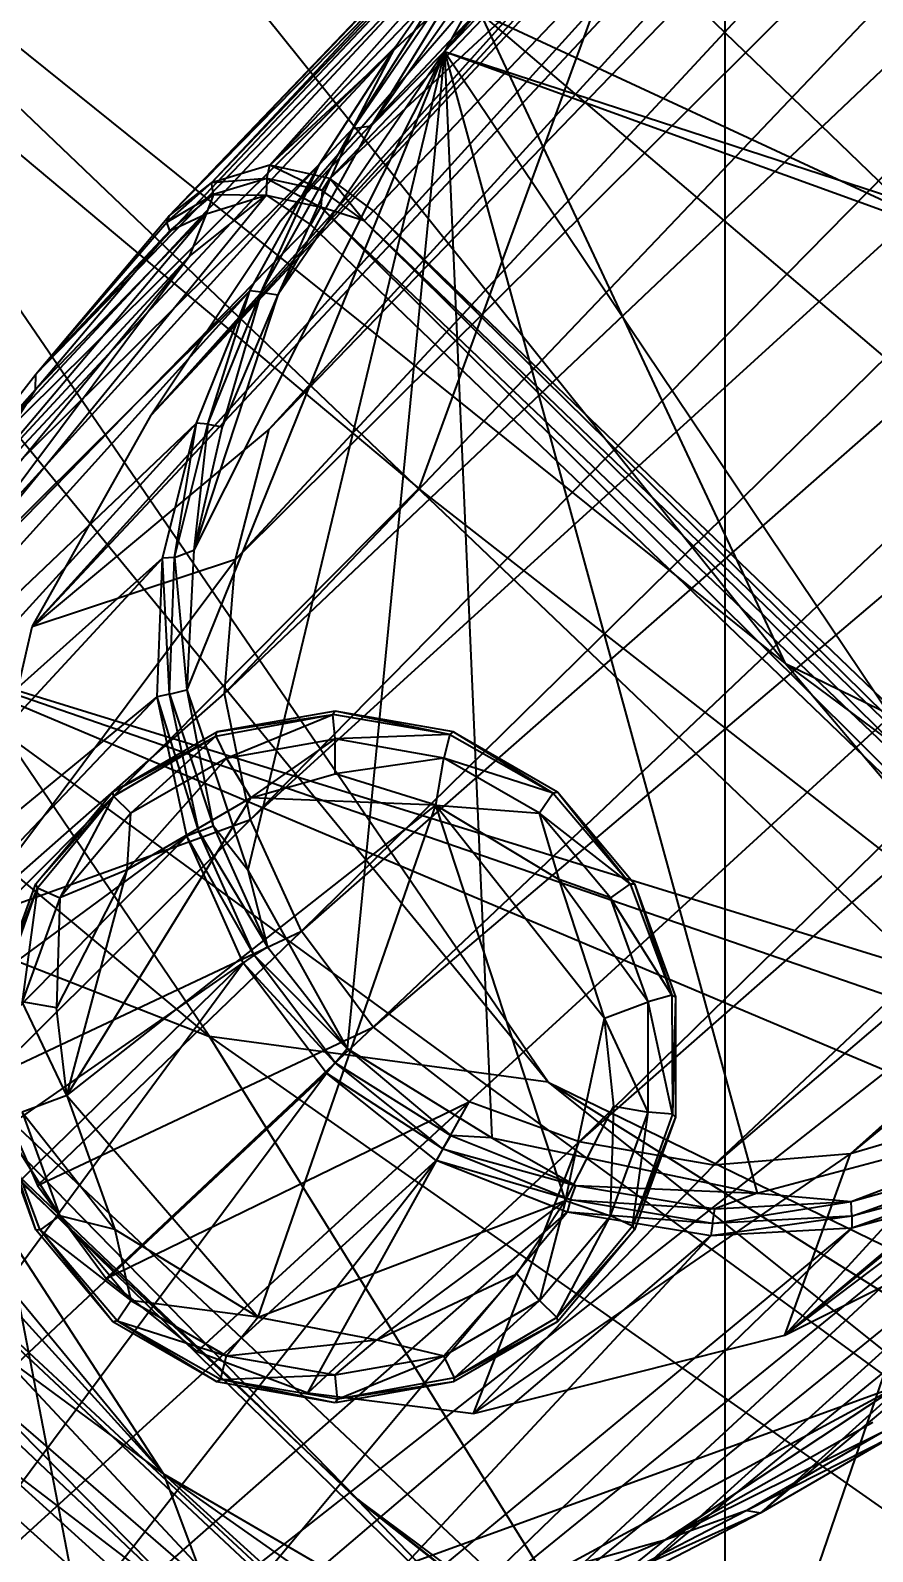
# Model space of a CAD drawing. Extents: x 11992 to 29481, y -6727 to 6811.
# Drawn here: x 16982.86 to 17002.15, y -1382.52 to -1347.7 of the extents above; entities that cross this region are included whole.
import ezdxf

# ---------------------------------------------------------------- set-up
doc = ezdxf.new("R2010")
doc.units = 0
doc.header["$MEASUREMENT"] = 0
doc.linetypes.add('DOTE', pattern=[2.42, 2, -0.2, 0.02, -0.2])
doc.layers.get('0').update_dxf_attribs({"color": 8, "linetype": 'CONTINUOUS'})
doc.layers.add('zoylight 4标注', color=9, linetype='CONTINUOUS')

msp = doc.modelspace()

# ---------------------------------------------------------------- linework, layer by layer
for p, q in [((17042.148, -1294.974, -2067.066), (16985.626, -1356.509, -2399.005)), ((17039.759, -1298.685, -2066.678), (16982.906, -1361.353, -2399.002)), ((17039.759, -1298.685, -2066.678), (16985.626, -1356.509, -2399.005)), ((17037.883, -1302.683, -2067.05), (16982.906, -1361.353, -2399.002)), ((17037.883, -1302.683, -2067.05), (16988.328, -1356.831, -2360.546)), ((17037.013, -1306.504, -2066.654), (16987.56, -1359.817, -2360.638)), ((17037.013, -1306.504, -2066.654), (16988.328, -1356.831, -2360.546)), ((17037.142, -1310.561, -2066.643), (16987.306, -1362.884, -2361.664)), ((17037.142, -1310.561, -2066.643), (16987.56, -1359.817, -2360.638)), ((17038.254, -1314.582, -2066.634), (16987.306, -1362.884, -2361.664)), ((17038.254, -1314.582, -2066.634), (16987.906, -1365.764, -2361.828)), ((17000.153, -1362.198, -1717.138), (16965.125, -1318.575, -1713.016)), ((17040.011, -1318.332, -2066.99), (16987.906, -1365.764, -2361.828)), ((17040.011, -1318.332, -2066.99), (16989.072, -1368.319, -2361.805)), ((17042.572, -1321.328, -2066.628), (16989.072, -1368.319, -2361.805)), ((17042.572, -1321.328, -2066.628), (16990.714, -1370.523, -2361.881)), ((16986.961, -1370.735, -1714.131), (16954.106, -1322.309, -1708.951)), ((16994.724, -1371.781, -1714.023), (16954.106, -1322.309, -1708.951)), ((17045.709, -1323.902, -2066.654), (16990.714, -1370.523, -2361.881)), ((17045.709, -1323.902, -2066.654), (16992.914, -1372.226, -2361.681)), ((17045.709, -1323.902, -2066.654), (16995.434, -1373.142, -2361.219)), ((17065.18, -1324.411, -2067.085), (17000.14, -1377.57, -2399.003)), ((17049.328, -1325.845, -2066.996), (16995.434, -1373.142, -2361.219)), ((17049.328, -1325.845, -2066.996), (16998.516, -1373.676, -2361.137)), ((17061.288, -1326.14, -2067.066), (17000.14, -1377.57, -2399.003)), ((17053.415, -1326.863, -2066.648), (16998.516, -1373.676, -2361.137)), ((17053.415, -1326.863, -2066.648), (17001.648, -1373.421, -2360.337)), ((17057.461, -1327.004, -2066.665), (17001.648, -1373.421, -2360.337)), ((16985.626, -1356.509, -2399.005), (17011.41, -1327.813, -2268.072)), ((16988.596, -1352.056, -2399.008), (17011.41, -1327.813, -2268.072)), ((16988.349, -1350.785, -2436.627), (17002.144, -1336.443, -2362.438)), ((16987.013, -1351.19, -2436.476), (17000.82, -1336.773, -2362.312)), ((16988.349, -1350.785, -2436.627), (17003.43, -1336.747, -2362.533)), ((16988.349, -1350.785, -2436.627), (17000.82, -1336.773, -2362.312)), ((16989.723, -1351.097, -2436.741), (17003.43, -1336.747, -2362.533)), ((17002.761, -1337.268, -2361.888), (16992.349, -1348.185, -2361.501)), ((16986.037, -1351.954, -2436.012), (16999.788, -1337.571, -2362.212)), ((16987.013, -1351.19, -2436.476), (16999.788, -1337.571, -2362.212)), ((16989.723, -1351.097, -2436.741), (17004.427, -1337.462, -2362.558)), ((16990.719, -1351.833, -2436.776), (17004.427, -1337.462, -2362.558)), ((17001.364, -1337.544, -2361.682), (16992.349, -1348.185, -2361.501)), ((17000.422, -1338.274, -2361.566), (16992.349, -1348.185, -2361.501)), ((16986.037, -1351.954, -2436.012), (16998.404, -1339.048, -2362.181)), ((17017.681, -1382.939, -1717.375), (16973.499, -1340.778, -1711.7)), ((16994.724, -1371.781, -1714.023), (16973.499, -1340.778, -1711.7)), ((17000.153, -1362.198, -1717.138), (16973.499, -1340.778, -1711.7)), ((16997.714, -1341.896, -2018.014), (16991.758, -1358.191, -1899.026)), ((16982.99, -1355.573, -2436.331), (16995.852, -1341.945, -2362.172)), ((16986.037, -1351.954, -2436.012), (16995.852, -1341.945, -2362.172)), ((16980.758, -1358.423, -2436.303), (16993.574, -1344.679, -2362.154)), ((16982.99, -1355.573, -2436.331), (16993.574, -1344.679, -2362.154)), ((16990.247, -1349.951, -2361.741), (16993.574, -1344.679, -2362.154)), ((16991.227, -1348.08, -2362.128), (16993.574, -1344.679, -2362.154)), ((16990.247, -1349.951, -2361.741), (16993.813, -1344.744, -2361.767)), ((16993.813, -1344.744, -2361.767), (16990.668, -1349.889, -2361.554)), ((16994.139, -1344.938, -2361.557), (16990.668, -1349.889, -2361.554)), ((16994.139, -1344.938, -2361.557), (16992.349, -1348.185, -2361.501)), ((16976.341, -1345.288, -1878.419), (16991.758, -1358.191, -1899.026)), ((17016.061, -1364.445, -2399.007), (16996.137, -1345.21, -2399.006)), ((16988.596, -1352.056, -2399.008), (16993.863, -1345.97, -2399.008)), ((17020.515, -1360.022, -1734.917), (16993.179, -1347.328, -1720.574)), ((16993.179, -1347.328, -1720.574), (17024.684, -1374.117, -1724.889)), ((17000.153, -1362.198, -1717.138), (16993.179, -1347.328, -1720.574)), ((16979.247, -1360.897, -2436.293), (16991.227, -1348.08, -2362.128)), ((16980.758, -1358.423, -2436.303), (16991.227, -1348.08, -2362.128)), ((16992.349, -1348.185, -2361.501), (16986.446, -1362.795, -2361.353)), ((16992.349, -1348.185, -2361.501), (16986.609, -1359.603, -2361.402)), ((16992.349, -1348.185, -2361.501), (16987.84, -1366.928, -2361.261)), ((16992.349, -1348.185, -2361.501), (16988.533, -1353.759, -2361.5)), ((16989.487, -1350.766, -2362.121), (16991.227, -1348.08, -2362.128)), ((16992.349, -1348.185, -2361.501), (16990.115, -1371.006, -2361.27)), ((16990.247, -1349.951, -2361.741), (16991.227, -1348.08, -2362.128)), ((16992.349, -1348.185, -2361.501), (16990.668, -1349.889, -2361.554)), ((16992.349, -1348.185, -2361.501), (16993.43, -1373.056, -2361.262)), ((16992.349, -1348.185, -2361.501), (16999.511, -1374.322, -2361.354)), ((16992.349, -1348.185, -2361.501), (17008.315, -1371.96, -2361.481)), ((16992.349, -1348.185, -2361.501), (17024.097, -1359.688, -2361.716)), ((16992.349, -1348.185, -2361.501), (17024.689, -1358.727, -2361.891)), ((16986.961, -1370.735, -1714.131), (16960.009, -1348.232, -1713.834)), ((16990.668, -1349.889, -2361.554), (16988.533, -1353.759, -2361.5)), ((16990.247, -1349.951, -2361.741), (16990.668, -1349.889, -2361.554)), ((16988.147, -1353.698, -2361.704), (16990.247, -1349.951, -2361.741)), ((16990.247, -1349.951, -2361.741), (16988.533, -1353.759, -2361.5)), ((16990.247, -1349.951, -2361.741), (16989.487, -1350.766, -2362.121)), ((16977.432, -1364.021, -2436.274), (16989.487, -1350.766, -2362.121)), ((16979.247, -1360.897, -2436.293), (16989.487, -1350.766, -2362.121)), ((16988.349, -1350.785, -2436.627), (16987.013, -1351.19, -2436.476)), ((16987.89, -1353.666, -2362.089), (16989.487, -1350.766, -2362.121)), ((16988.147, -1353.698, -2361.704), (16989.487, -1350.766, -2362.121)), ((16988.279, -1351.092, -2437.015), (16988.349, -1350.785, -2436.627)), ((16989.545, -1351.368, -2437.116), (16988.349, -1350.785, -2436.627)), ((16989.723, -1351.097, -2436.741), (16988.349, -1350.785, -2436.627)), ((16985.985, -1352.091, -2436.43), (16987.013, -1351.19, -2436.476)), ((16986.037, -1351.954, -2436.012), (16987.013, -1351.19, -2436.476)), ((16988.279, -1351.092, -2437.015), (16987.013, -1351.19, -2436.476)), ((16987.055, -1351.458, -2436.856), (16987.013, -1351.19, -2436.476)), ((16988.279, -1351.092, -2437.015), (16987.055, -1351.458, -2436.856)), ((16988.279, -1351.092, -2437.015), (16988.266, -1351.477, -2437.203)), ((16989.545, -1351.368, -2437.116), (16988.279, -1351.092, -2437.015)), ((16988.279, -1351.092, -2437.015), (16989.511, -1351.751, -2437.304)), ((16989.545, -1351.368, -2437.116), (16989.723, -1351.097, -2436.741)), ((16990.505, -1352.061, -2437.136), (16989.723, -1351.097, -2436.741)), ((16990.719, -1351.833, -2436.776), (16989.723, -1351.097, -2436.741)), ((16979.716, -1361.936, -2436.925), (16988.266, -1351.477, -2437.203)), ((16985.985, -1352.091, -2436.43), (16987.055, -1351.458, -2436.856)), ((16986.059, -1352.288, -2436.746), (16987.055, -1351.458, -2436.856)), ((16986.499, -1352.879, -2436.991), (16988.266, -1351.477, -2437.203)), ((16987.055, -1351.458, -2436.856), (16986.89, -1351.902, -2436.981)), ((16986.89, -1351.902, -2436.981), (16988.266, -1351.477, -2437.203)), ((16987.055, -1351.458, -2436.856), (16988.266, -1351.477, -2437.203)), ((16988.266, -1351.477, -2437.203), (16989.283, -1352.154, -2437.35)), ((16988.266, -1351.477, -2437.203), (16989.511, -1351.751, -2437.304)), ((16989.545, -1351.368, -2437.116), (16989.511, -1351.751, -2437.304)), ((16990.505, -1352.061, -2437.136), (16989.545, -1351.368, -2437.116)), ((16981.422, -1358.365, -2436.89), (16986.89, -1351.902, -2436.981)), ((16982.977, -1355.925, -2436.718), (16986.89, -1351.902, -2436.981)), ((16982.99, -1355.573, -2436.331), (16986.037, -1351.954, -2436.012)), ((16986.037, -1351.954, -2436.012), (16985.985, -1352.091, -2436.43)), ((16986.059, -1352.288, -2436.746), (16986.89, -1351.902, -2436.981)), ((16986.89, -1351.902, -2436.981), (16986.499, -1352.879, -2436.991)), ((16989.283, -1352.154, -2437.35), (16989.511, -1351.751, -2437.304)), ((16990.505, -1352.061, -2437.136), (16989.511, -1351.751, -2437.304)), ((17008.839, -1370.932, -2437.356), (16989.511, -1351.751, -2437.304)), ((17008.654, -1369.986, -2437.31), (16989.511, -1351.751, -2437.304)), ((16990.505, -1352.061, -2437.136), (16990.719, -1351.833, -2436.776)), ((17008.927, -1369.749, -2437.136), (16990.719, -1351.833, -2436.776)), ((17009.156, -1369.523, -2436.764), (16990.719, -1351.833, -2436.776)), ((16979.716, -1361.936, -2436.925), (16989.283, -1352.154, -2437.35)), ((16982.977, -1355.925, -2436.718), (16986.059, -1352.288, -2436.746)), ((16982.99, -1355.573, -2436.331), (16985.985, -1352.091, -2436.43)), ((16982.99, -1355.573, -2436.331), (16986.059, -1352.288, -2436.746)), ((16988.596, -1352.056, -2399.008), (16985.626, -1356.509, -2399.005)), ((16986.059, -1352.288, -2436.746), (16985.985, -1352.091, -2436.43)), ((17008.839, -1370.932, -2437.356), (16989.283, -1352.154, -2437.35)), ((17008.927, -1369.749, -2437.136), (16990.505, -1352.061, -2437.136)), ((16990.505, -1352.061, -2437.136), (17008.654, -1369.986, -2437.31)), ((16979.716, -1361.936, -2436.925), (16986.499, -1352.879, -2436.991)), ((16981.422, -1358.365, -2436.89), (16986.499, -1352.879, -2436.991)), ((16982.071, -1358.244, -2436.955), (16986.499, -1352.879, -2436.991)), ((16976.005, -1366.816, -2436.252), (16987.89, -1353.666, -2362.089)), ((16977.432, -1364.021, -2436.274), (16987.89, -1353.666, -2362.089)), ((16988.533, -1353.759, -2361.5), (16986.609, -1359.603, -2361.402)), ((16986.666, -1356.695, -2362.046), (16987.89, -1353.666, -2362.089)), ((16986.929, -1356.716, -2361.662), (16987.89, -1353.666, -2362.089)), ((16986.929, -1356.716, -2361.662), (16988.147, -1353.698, -2361.704)), ((16988.147, -1353.698, -2361.704), (16987.256, -1356.781, -2361.479)), ((16988.533, -1353.759, -2361.5), (16987.256, -1356.781, -2361.479)), ((16988.147, -1353.698, -2361.704), (16987.89, -1353.666, -2362.089)), ((16988.147, -1353.698, -2361.704), (16988.533, -1353.759, -2361.5)), ((16961.444, -1353.832, -1713.25), (16985.912, -1380.745, -1716.473)), ((16964.559, -1354.912, -1713.9), (16985.912, -1380.745, -1716.473)), ((16980.758, -1358.423, -2436.303), (16982.99, -1355.573, -2436.331)), ((16982.977, -1355.925, -2436.718), (16982.99, -1355.573, -2436.331)), ((16980.758, -1358.423, -2436.303), (16982.977, -1355.925, -2436.718)), ((16980.86, -1358.636, -2436.69), (16982.977, -1355.925, -2436.718)), ((16982.977, -1355.925, -2436.718), (16981.422, -1358.365, -2436.89)), ((16982.906, -1361.353, -2399.002), (16985.626, -1356.509, -2399.005)), ((16974.936, -1369.588, -2436.219), (16986.666, -1356.695, -2362.046)), ((16976.005, -1366.816, -2436.252), (16986.666, -1356.695, -2362.046)), ((16988.328, -1356.831, -2360.546), (16982.906, -1361.353, -2399.002)), ((16985.887, -1359.781, -2361.993), (16986.666, -1356.695, -2362.046)), ((16986.163, -1359.767, -2361.611), (16986.666, -1356.695, -2362.046)), ((16986.163, -1359.767, -2361.611), (16986.929, -1356.716, -2361.662)), ((16986.929, -1356.716, -2361.662), (16986.609, -1359.603, -2361.402)), ((16987.256, -1356.781, -2361.479), (16986.609, -1359.603, -2361.402)), ((16986.929, -1356.716, -2361.662), (16986.666, -1356.695, -2362.046)), ((16986.929, -1356.716, -2361.662), (16987.256, -1356.781, -2361.479)), ((16987.56, -1359.817, -2360.638), (16988.328, -1356.831, -2360.546)), ((16991.758, -1358.191, -1899.026), (16975.036, -1375.027, -1737.264)), ((17005.637, -1369.033, -1911.244), (16991.758, -1358.191, -1899.026)), ((16986.163, -1359.767, -2361.611), (16986.609, -1359.603, -2361.402)), ((16986.609, -1359.603, -2361.402), (16986.446, -1362.795, -2361.353)), ((16974.236, -1372.395, -2436.177), (16985.887, -1359.781, -2361.993)), ((16974.936, -1369.588, -2436.219), (16985.887, -1359.781, -2361.993)), ((16981.331, -1368.142, -2399.011), (16987.56, -1359.817, -2360.638)), ((16987.56, -1359.817, -2360.638), (16982.906, -1361.353, -2399.002)), ((16985.77, -1362.962, -2361.931), (16985.887, -1359.781, -2361.993)), ((16986.163, -1359.767, -2361.611), (16985.887, -1359.781, -2361.993)), ((16986.052, -1362.9, -2361.552), (16985.887, -1359.781, -2361.993)), ((16986.052, -1362.9, -2361.552), (16986.163, -1359.767, -2361.611)), ((16986.163, -1359.767, -2361.611), (16986.446, -1362.795, -2361.353)), ((16987.306, -1362.884, -2361.664), (16987.56, -1359.817, -2360.638)), ((16981.331, -1368.142, -2399.011), (16982.906, -1361.353, -2399.002)), ((17008.231, -1373.953, -2437.041), (16979.716, -1361.936, -2436.925)), ((16984.273, -1385.434, -2436.764), (16979.716, -1361.936, -2436.925)), ((17002.753, -1378.729, -2436.959), (16979.716, -1361.936, -2436.925)), ((17008.839, -1370.932, -2437.356), (16979.716, -1361.936, -2436.925)), ((17009.174, -1372.108, -2437.251), (16979.716, -1361.936, -2436.925)), ((17032.941, -1386.538, -1721.299), (17000.153, -1362.198, -1717.138)), ((17000.153, -1362.198, -1717.138), (17017.681, -1382.939, -1717.375)), ((17000.153, -1362.198, -1717.138), (17024.684, -1374.117, -1724.889)), ((16986.052, -1362.9, -2361.552), (16986.446, -1362.795, -2361.353)), ((16986.446, -1362.795, -2361.353), (16987.84, -1366.928, -2361.261)), ((16986.446, -1362.795, -2361.353), (16987.049, -1365.911, -2361.328)), ((16974.068, -1375.254, -2436.125), (16985.77, -1362.962, -2361.931)), ((16974.236, -1372.395, -2436.177), (16985.77, -1362.962, -2361.931)), ((16981.331, -1368.142, -2399.011), (16987.306, -1362.884, -2361.664)), ((16986.052, -1362.9, -2361.552), (16985.77, -1362.962, -2361.931)), ((16986.721, -1366.038, -2361.507), (16985.77, -1362.962, -2361.931)), ((16986.443, -1366.145, -2361.884), (16985.77, -1362.962, -2361.931)), ((16986.721, -1366.038, -2361.507), (16986.052, -1362.9, -2361.552)), ((16986.052, -1362.9, -2361.552), (16987.049, -1365.911, -2361.328)), ((16987.906, -1365.764, -2361.828), (16987.306, -1362.884, -2361.664)), ((16987.11, -1363.856, -2438.824), (16989.787, -1363.364, -2438.824)), ((16989.842, -1363.284, -2427.466), (16987.134, -1363.761, -2427.466)), ((16987.134, -1363.761, -2427.466), (16989.787, -1363.364, -2438.824)), ((16987.353, -1364.361, -2439.799), (16989.787, -1363.364, -2438.824)), ((16989.842, -1363.284, -2427.466), (16989.787, -1363.364, -2438.824)), ((16992.471, -1363.818, -2438.824), (16989.787, -1363.364, -2438.824)), ((16989.842, -1363.922, -2439.799), (16989.787, -1363.364, -2438.824)), ((16992.471, -1363.818, -2438.824), (16989.842, -1363.284, -2427.466)), ((16992.55, -1363.761, -2427.466), (16989.842, -1363.284, -2427.466)), ((17018.741, -1363.506, -2326.73), (17000.14, -1377.57, -2399.003)), ((16984.753, -1365.136, -2427.466), (16987.134, -1363.761, -2427.466)), ((16984.753, -1365.136, -2427.466), (16987.11, -1363.856, -2438.824)), ((16984.763, -1365.233, -2438.824), (16987.11, -1363.856, -2438.824)), ((16987.11, -1363.856, -2438.824), (16985.163, -1365.625, -2439.799)), ((16987.11, -1363.856, -2438.824), (16987.134, -1363.761, -2427.466)), ((16987.11, -1363.856, -2438.824), (16987.353, -1364.361, -2439.799)), ((16992.471, -1363.818, -2438.824), (16989.842, -1363.922, -2439.799)), ((16992.471, -1363.818, -2438.824), (16992.331, -1364.361, -2439.799)), ((16992.471, -1363.818, -2438.824), (16992.55, -1363.761, -2427.466)), ((16992.471, -1363.818, -2438.824), (16994.837, -1365.163, -2438.824)), ((16992.55, -1363.761, -2427.466), (16994.837, -1365.163, -2438.824)), ((16992.55, -1363.761, -2427.466), (16994.931, -1365.136, -2427.466)), ((16987.353, -1364.361, -2439.799), (16989.842, -1363.922, -2439.799)), ((16987.914, -1365.274, -2440.369), (16989.842, -1363.922, -2439.799)), ((16989.842, -1364.721, -2440.271), (16989.842, -1363.922, -2439.799)), ((16992.331, -1364.361, -2439.799), (16989.842, -1363.922, -2439.799)), ((16985.079, -1366.921, -2440.338), (16987.353, -1364.361, -2439.799)), ((16987.353, -1364.361, -2439.799), (16985.163, -1365.625, -2439.799)), ((16987.914, -1365.274, -2440.369), (16987.353, -1364.361, -2439.799)), ((16992.331, -1364.361, -2439.799), (16989.842, -1364.721, -2440.271)), ((16992.147, -1365.44, -2440.38), (16992.331, -1364.361, -2439.799)), ((16994.521, -1365.625, -2439.799), (16992.331, -1364.361, -2439.799)), ((16994.837, -1365.163, -2438.824), (16992.331, -1364.361, -2439.799)), ((16987.914, -1365.274, -2440.369), (16989.842, -1364.721, -2440.271)), ((16992.147, -1365.44, -2440.38), (16989.842, -1364.721, -2440.271)), ((16982.986, -1367.242, -2427.466), (16984.753, -1365.136, -2427.466)), ((16982.986, -1367.242, -2427.466), (16984.763, -1365.233, -2438.824)), ((16983.028, -1367.33, -2438.824), (16984.763, -1365.233, -2438.824)), ((16984.763, -1365.233, -2438.824), (16983.539, -1367.562, -2439.799)), ((16984.763, -1365.233, -2438.824), (16984.753, -1365.136, -2427.466)), ((16984.763, -1365.233, -2438.824), (16985.163, -1365.625, -2439.799)), ((16994.837, -1365.163, -2438.824), (16994.521, -1365.625, -2439.799)), ((16994.837, -1365.163, -2438.824), (16994.931, -1365.136, -2427.466)), ((16994.837, -1365.163, -2438.824), (16996.601, -1367.235, -2438.824)), ((16994.931, -1365.136, -2427.466), (16996.601, -1367.235, -2438.824)), ((16994.931, -1365.136, -2427.466), (16996.698, -1367.242, -2427.466)), ((16983.7, -1372.085, -2440.38), (16987.914, -1365.274, -2440.369)), ((16983.7, -1372.085, -2440.38), (16992.147, -1365.44, -2440.38)), ((16987.914, -1365.274, -2440.369), (16985.079, -1366.921, -2440.338)), ((16992.147, -1365.44, -2440.38), (16987.914, -1365.274, -2440.369)), ((16988.082, -1377.155, -2440.392), (16992.147, -1365.44, -2440.38)), ((16995.121, -1374.485, -2440.375), (16992.147, -1365.44, -2440.38)), ((16992.147, -1365.44, -2440.38), (16996.011, -1370.311, -2440.366)), ((16992.147, -1365.44, -2440.38), (16994.973, -1367.137, -2440.281)), ((16992.147, -1365.44, -2440.38), (16994.521, -1365.625, -2439.799)), ((16981.331, -1368.142, -2399.011), (16987.906, -1365.764, -2361.828)), ((16981.949, -1371.677, -2399.008), (16987.906, -1365.764, -2361.828)), ((16985.163, -1365.625, -2439.799), (16983.539, -1367.562, -2439.799)), ((16985.079, -1366.921, -2440.338), (16985.163, -1365.625, -2439.799)), ((16986.721, -1366.038, -2361.507), (16987.049, -1365.911, -2361.328)), ((16987.84, -1366.928, -2361.261), (16987.049, -1365.911, -2361.328)), ((16987.049, -1365.911, -2361.328), (16988.292, -1368.681, -2361.303)), ((16989.072, -1368.319, -2361.805), (16987.906, -1365.764, -2361.828)), ((16994.973, -1367.137, -2440.281), (16994.521, -1365.625, -2439.799)), ((16996.145, -1367.562, -2439.799), (16994.521, -1365.625, -2439.799)), ((16996.601, -1367.235, -2438.824), (16994.521, -1365.625, -2439.799)), ((16974.068, -1375.254, -2436.125), (16986.443, -1366.145, -2361.884)), ((16974.622, -1378.154, -2436.085), (16986.443, -1366.145, -2361.884)), ((16975.645, -1366.292, -1715.058), (16986.961, -1370.735, -1714.131)), ((16975.645, -1366.292, -1715.058), (16996.249, -1385.675, -1717.681)), ((16975.645, -1366.292, -1715.058), (16990.352, -1381.327, -1717.863)), ((16986.721, -1366.038, -2361.507), (16986.443, -1366.145, -2361.884)), ((16987.991, -1368.87, -2361.48), (16986.443, -1366.145, -2361.884)), ((16987.735, -1369.049, -2361.869), (16986.443, -1366.145, -2361.884)), ((16987.991, -1368.87, -2361.48), (16986.721, -1366.038, -2361.507)), ((16986.721, -1366.038, -2361.507), (16988.292, -1368.681, -2361.303)), ((16985.079, -1366.921, -2440.338), (16983.46, -1370.076, -2440.271)), ((16985.079, -1366.921, -2440.338), (16983.539, -1367.562, -2439.799)), ((16983.7, -1372.085, -2440.38), (16985.079, -1366.921, -2440.338)), ((16987.84, -1366.928, -2361.261), (16990.115, -1371.006, -2361.27)), ((16987.84, -1366.928, -2361.261), (16988.292, -1368.681, -2361.303)), ((16982.045, -1369.826, -2427.466), (16982.986, -1367.242, -2427.466)), ((16982.045, -1369.826, -2427.466), (16983.028, -1367.33, -2438.824)), ((16982.115, -1369.894, -2438.824), (16983.028, -1367.33, -2438.824)), ((16983.028, -1367.33, -2438.824), (16982.674, -1369.937, -2439.799)), ((16983.028, -1367.33, -2438.824), (16982.986, -1367.242, -2427.466)), ((16983.028, -1367.33, -2438.824), (16983.539, -1367.562, -2439.799)), ((16997.01, -1369.937, -2439.799), (16994.973, -1367.137, -2440.281)), ((16996.145, -1367.562, -2439.799), (16994.973, -1367.137, -2440.281)), ((16996.011, -1370.311, -2440.366), (16994.973, -1367.137, -2440.281)), ((16996.601, -1367.235, -2438.824), (16996.145, -1367.562, -2439.799)), ((16996.601, -1367.235, -2438.824), (16996.698, -1367.242, -2427.466)), ((16996.601, -1367.235, -2438.824), (16997.55, -1369.786, -2438.824)), ((16996.698, -1367.242, -2427.466), (16997.55, -1369.786, -2438.824)), ((16996.698, -1367.242, -2427.466), (16997.639, -1369.826, -2427.466)), ((16983.539, -1367.562, -2439.799), (16982.674, -1369.937, -2439.799)), ((16983.539, -1367.562, -2439.799), (16983.46, -1370.076, -2440.271)), ((16997.01, -1369.937, -2439.799), (16996.145, -1367.562, -2439.799)), ((16997.55, -1369.786, -2438.824), (16996.145, -1367.562, -2439.799)), ((16981.949, -1371.677, -2399.008), (16989.072, -1368.319, -2361.805)), ((16983.025, -1374.144, -2399.008), (16989.072, -1368.319, -2361.805)), ((16990.714, -1370.523, -2361.881), (16989.072, -1368.319, -2361.805)), ((16987.991, -1368.87, -2361.48), (16988.292, -1368.681, -2361.303)), ((16988.292, -1368.681, -2361.303), (16990.115, -1371.006, -2361.27)), ((16974.622, -1378.154, -2436.085), (16987.735, -1369.049, -2361.869)), ((16975.739, -1380.758, -2436.072), (16987.735, -1369.049, -2361.869)), ((16977.407, -1383.052, -2436.049), (16987.735, -1369.049, -2361.869)), ((17005.637, -1369.033, -1911.244), (16986.677, -1383.916, -1748.695)), ((16987.991, -1368.87, -2361.48), (16987.735, -1369.049, -2361.869)), ((16989.842, -1371.335, -2361.47), (16987.735, -1369.049, -2361.869)), ((16989.642, -1371.571, -2361.849), (16987.735, -1369.049, -2361.869)), ((16989.842, -1371.335, -2361.47), (16987.991, -1368.87, -2361.48)), ((16987.991, -1368.87, -2361.48), (16990.115, -1371.006, -2361.27)), ((17005.637, -1369.033, -1911.244), (16997.631, -1392.4, -1751.728)), ((16997.55, -1369.786, -2438.824), (16997.01, -1369.937, -2439.799)), ((16997.55, -1369.786, -2438.824), (16997.639, -1369.826, -2427.466)), ((16997.55, -1369.786, -2438.824), (16997.569, -1372.508, -2438.824)), ((16983.46, -1370.076, -2440.271), (16982.674, -1369.937, -2439.799)), ((16983.7, -1372.085, -2440.38), (16982.674, -1369.937, -2439.799)), ((16983.7, -1372.085, -2440.38), (16983.46, -1370.076, -2440.271)), ((16996.011, -1370.311, -2440.366), (16997.01, -1369.937, -2439.799)), ((16997.01, -1372.465, -2439.799), (16997.01, -1369.937, -2439.799)), ((16997.569, -1372.508, -2438.824), (16997.01, -1369.937, -2439.799)), ((16997.639, -1369.826, -2427.466), (16997.569, -1372.508, -2438.824)), ((16997.639, -1369.826, -2427.466), (16997.639, -1372.576, -2427.466)), ((16999.592, -1381.637, -2436.296), (17013.526, -1369.964, -2362.135)), ((16995.121, -1374.485, -2440.375), (16996.011, -1370.311, -2440.366)), ((16996.224, -1372.326, -2440.271), (16996.011, -1370.311, -2440.366)), ((16997.01, -1372.465, -2439.799), (16996.011, -1370.311, -2440.366)), ((16983.025, -1374.144, -2399.008), (16990.714, -1370.523, -2361.881)), ((16984.599, -1376.275, -2399.008), (16990.714, -1370.523, -2361.881)), ((16986.961, -1370.735, -1714.131), (17038.858, -1407.12, -1719.945)), ((16994.724, -1371.781, -1714.023), (16986.961, -1370.735, -1714.131)), ((16996.249, -1385.675, -1717.681), (16986.961, -1370.735, -1714.131)), ((16990.714, -1370.523, -2361.881), (16992.914, -1372.226, -2361.681)), ((16985.912, -1380.745, -1716.473), (16979.681, -1371.148, -1716.401)), ((16994.727, -1385.871, -1717.665), (16979.681, -1371.148, -1716.401)), ((16979.681, -1371.148, -1716.401), (16990.361, -1381.343, -1717.872)), ((16989.842, -1371.335, -2361.47), (16990.115, -1371.006, -2361.27)), ((16990.115, -1371.006, -2361.27), (16993.43, -1373.056, -2361.262)), ((16990.115, -1371.006, -2361.27), (16992.494, -1373.003, -2361.308)), ((16990.352, -1381.327, -1717.863), (16979.604, -1371.203, -1716.487)), ((16989.842, -1371.335, -2361.47), (16989.642, -1371.571, -2361.849)), ((16989.842, -1371.335, -2361.47), (16992.494, -1373.003, -2361.308)), ((16992.305, -1373.304, -2361.485), (16989.842, -1371.335, -2361.47)), ((16977.407, -1383.052, -2436.049), (16989.642, -1371.571, -2361.849)), ((16979.713, -1384.9, -2436.062), (16989.642, -1371.571, -2361.849)), ((16981.949, -1371.677, -2399.008), (16983.025, -1374.144, -2399.008)), ((16992.155, -1373.57, -2361.865), (16989.642, -1371.571, -2361.849)), ((16992.305, -1373.304, -2361.485), (16989.642, -1371.571, -2361.849)), ((16994.724, -1371.781, -1714.023), (17063.676, -1415.074, -1721.321)), ((16994.724, -1371.781, -1714.023), (17038.858, -1407.12, -1719.945)), ((16994.724, -1371.781, -1714.023), (17017.681, -1382.939, -1717.375)), ((16996.568, -1383.202, -2436.274), (17010.565, -1371.74, -2362.122)), ((16999.592, -1381.637, -2436.296), (17010.565, -1371.74, -2362.122)), ((16983.7, -1372.085, -2440.38), (16982.674, -1372.465, -2439.799)), ((16983.7, -1372.085, -2440.38), (16988.082, -1377.155, -2440.392)), ((16983.7, -1372.085, -2440.38), (16984.8, -1375.148, -2440.338)), ((16999.511, -1374.322, -2361.354), (17008.315, -1371.96, -2361.481)), ((17001.658, -1374.511, -2361.449), (17008.315, -1371.96, -2361.481)), ((16982.674, -1372.465, -2439.799), (16984.8, -1375.148, -2440.338)), ((16982.674, -1372.465, -2439.799), (16983.539, -1374.84, -2439.799)), ((16984.599, -1376.275, -2399.008), (16992.914, -1372.226, -2361.681)), ((16986.684, -1377.944, -2399.008), (16992.914, -1372.226, -2361.681)), ((16989.214, -1378.89, -2399.008), (16992.914, -1372.226, -2361.681)), ((16995.434, -1373.142, -2361.219), (16992.914, -1372.226, -2361.681)), ((16995.121, -1374.485, -2440.375), (16996.224, -1372.326, -2440.271)), ((16996.145, -1374.84, -2439.799), (16996.224, -1372.326, -2440.271)), ((16996.145, -1374.84, -2439.799), (16997.01, -1372.465, -2439.799)), ((16996.224, -1372.326, -2440.271), (16997.01, -1372.465, -2439.799)), ((16996.656, -1375.072, -2438.824), (16997.01, -1372.465, -2439.799)), ((16997.569, -1372.508, -2438.824), (16996.656, -1375.072, -2438.824)), ((16997.569, -1372.508, -2438.824), (16997.01, -1372.465, -2439.799)), ((16997.569, -1372.508, -2438.824), (16997.639, -1372.576, -2427.466)), ((17000.14, -1377.57, -2399.003), (17004.802, -1372.483, -2359.407)), ((17004.802, -1372.483, -2359.407), (17001.648, -1373.421, -2360.337)), ((16982.986, -1375.16, -2427.466), (16982.045, -1372.576, -2427.466)), ((16982.986, -1375.16, -2427.466), (16982.134, -1372.616, -2438.824)), ((16983.083, -1375.167, -2438.824), (16982.134, -1372.616, -2438.824)), ((16982.134, -1372.616, -2438.824), (16983.539, -1374.84, -2439.799)), ((16997.639, -1372.576, -2427.466), (16996.656, -1375.072, -2438.824)), ((16997.639, -1372.576, -2427.466), (16996.698, -1375.16, -2427.466)), ((16988.449, -1383.358, -1721.083), (16977.588, -1373.198, -1719.744)), ((16988.643, -1383.366, -1721.239), (16977.709, -1373.224, -1720.037)), ((16987.99, -1384.221, -1720.912), (16977.709, -1373.224, -1720.037)), ((16989.214, -1378.89, -2399.008), (16995.434, -1373.142, -2361.219)), ((16992.305, -1373.304, -2361.485), (16992.494, -1373.003, -2361.308)), ((16993.43, -1373.056, -2361.262), (16992.494, -1373.003, -2361.308)), ((16992.494, -1373.003, -2361.308), (16995.352, -1374.142, -2361.344)), ((16993.013, -1379.36, -2399.01), (16995.434, -1373.142, -2361.219)), ((16993.43, -1373.056, -2361.262), (16999.511, -1374.322, -2361.354)), ((16993.43, -1373.056, -2361.262), (16995.352, -1374.142, -2361.344)), ((16993.774, -1384.407, -2436.253), (17007.611, -1373.195, -2362.095)), ((16998.516, -1373.676, -2361.137), (16995.434, -1373.142, -2361.219)), ((16996.568, -1383.202, -2436.274), (17007.611, -1373.195, -2362.095)), ((16979.713, -1384.9, -2436.062), (16992.155, -1373.57, -2361.865)), ((16982.471, -1385.904, -2436.098), (16992.155, -1373.57, -2361.865)), ((16992.305, -1373.304, -2361.485), (16992.155, -1373.57, -2361.865)), ((16995.236, -1374.472, -2361.523), (16992.155, -1373.57, -2361.865)), ((16995.153, -1374.754, -2361.905), (16992.155, -1373.57, -2361.865)), ((16995.236, -1374.472, -2361.523), (16992.305, -1373.304, -2361.485)), ((16992.305, -1373.304, -2361.485), (16995.352, -1374.142, -2361.344)), ((16993.013, -1379.36, -2399.01), (17001.648, -1373.421, -2360.337)), ((17001.648, -1373.421, -2360.337), (16998.516, -1373.676, -2361.137)), ((17000.14, -1377.57, -2399.003), (17001.648, -1373.421, -2360.337)), ((17001.658, -1374.511, -2361.449), (17005.82, -1373.339, -2361.508)), ((17001.674, -1374.848, -2361.632), (17005.82, -1373.339, -2361.508)), ((16993.013, -1379.36, -2399.01), (16998.516, -1373.676, -2361.137)), ((16987.99, -1384.221, -1720.912), (16976.179, -1374.01, -1718.039)), ((16976.179, -1374.01, -1718.039), (16987.327, -1384.524, -1717.908)), ((16983.025, -1374.144, -2399.008), (16984.599, -1376.275, -2399.008)), ((16995.236, -1374.472, -2361.523), (16995.352, -1374.142, -2361.344)), ((16995.352, -1374.142, -2361.344), (16999.511, -1374.322, -2361.354)), ((16995.352, -1374.142, -2361.344), (16998.537, -1374.675, -2361.391)), ((17004.634, -1374.064, -2361.678), (17001.674, -1374.848, -2361.632)), ((17004.634, -1374.064, -2361.678), (17001.678, -1375.117, -2362.017)), ((16985.912, -1380.745, -1716.473), (16977.431, -1374.508, -1715.925)), ((16987.327, -1384.524, -1717.908), (16977.431, -1374.508, -1715.925)), ((16988.082, -1377.155, -2440.392), (16995.121, -1374.485, -2440.375)), ((16995.121, -1374.485, -2440.375), (16990.796, -1377.677, -2440.281)), ((16991.072, -1385.362, -2436.232), (17004.68, -1374.315, -2362.064)), ((16993.774, -1384.407, -2436.253), (17004.68, -1374.315, -2362.064)), ((16995.121, -1374.485, -2440.375), (16994.007, -1376.165, -2440.271)), ((16995.121, -1374.485, -2440.375), (16994.521, -1376.777, -2439.799)), ((16995.121, -1374.485, -2440.375), (16996.145, -1374.84, -2439.799)), ((16995.236, -1374.472, -2361.523), (16995.153, -1374.754, -2361.905)), ((16998.487, -1375.016, -2361.572), (16995.236, -1374.472, -2361.523)), ((16995.236, -1374.472, -2361.523), (16998.537, -1374.675, -2361.391)), ((16998.487, -1375.016, -2361.572), (17001.658, -1374.511, -2361.449)), ((16999.511, -1374.322, -2361.354), (16998.537, -1374.675, -2361.391)), ((16998.537, -1374.675, -2361.391), (17001.658, -1374.511, -2361.449)), ((16999.511, -1374.322, -2361.354), (17001.658, -1374.511, -2361.449)), ((17001.674, -1374.848, -2361.632), (17001.658, -1374.511, -2361.449)), ((17004.68, -1374.315, -2362.064), (17001.678, -1375.117, -2362.017)), ((16975.937, -1374.959, -1725.992), (16991.953, -1389.419, -1727.659)), ((16982.471, -1385.904, -2436.098), (16995.153, -1374.754, -2361.905)), ((16983.083, -1375.167, -2438.824), (16983.539, -1374.84, -2439.799)), ((16984.8, -1375.148, -2440.338), (16983.539, -1374.84, -2439.799)), ((16983.539, -1374.84, -2439.799), (16985.163, -1376.777, -2439.799)), ((16985.506, -1386.304, -2436.142), (16995.153, -1374.754, -2361.905)), ((16994.521, -1376.777, -2439.799), (16996.145, -1374.84, -2439.799)), ((16994.921, -1377.169, -2438.824), (16996.145, -1374.84, -2439.799)), ((16998.487, -1375.016, -2361.572), (16995.153, -1374.754, -2361.905)), ((16998.448, -1375.296, -2361.955), (16995.153, -1374.754, -2361.905)), ((16996.656, -1375.072, -2438.824), (16996.145, -1374.84, -2439.799)), ((17001.674, -1374.848, -2361.632), (16998.448, -1375.296, -2361.955)), ((16998.487, -1375.016, -2361.572), (16998.537, -1374.675, -2361.391)), ((17001.674, -1374.848, -2361.632), (16998.487, -1375.016, -2361.572)), ((17001.674, -1374.848, -2361.632), (17001.678, -1375.117, -2362.017)), ((16975.036, -1375.027, -1737.264), (16991.624, -1389.91, -1735.343)), ((16986.677, -1383.916, -1748.695), (16975.036, -1375.027, -1737.264)), ((16984.753, -1377.266, -2427.466), (16982.986, -1375.16, -2427.466)), ((16983.083, -1375.167, -2438.824), (16982.986, -1375.16, -2427.466)), ((16984.753, -1377.266, -2427.466), (16983.083, -1375.167, -2438.824)), ((16984.847, -1377.239, -2438.824), (16983.083, -1375.167, -2438.824)), ((16983.083, -1375.167, -2438.824), (16985.163, -1376.777, -2439.799)), ((16988.082, -1377.155, -2440.392), (16984.8, -1375.148, -2440.338)), ((16984.8, -1375.148, -2440.338), (16985.163, -1376.777, -2439.799)), ((16985.506, -1386.304, -2436.142), (16998.448, -1375.296, -2361.955)), ((16988.424, -1386.068, -2436.193), (17001.678, -1375.117, -2362.017)), ((16988.424, -1386.068, -2436.193), (16998.448, -1375.296, -2361.955)), ((16991.072, -1385.362, -2436.232), (17001.678, -1375.117, -2362.017)), ((16996.656, -1375.072, -2438.824), (16994.921, -1377.169, -2438.824)), ((16996.698, -1375.16, -2427.466), (16994.921, -1377.169, -2438.824)), ((16996.698, -1375.16, -2427.466), (16994.931, -1377.266, -2427.466)), ((16996.656, -1375.072, -2438.824), (16996.698, -1375.16, -2427.466)), ((16998.487, -1375.016, -2361.572), (16998.448, -1375.296, -2361.955)), ((17001.678, -1375.117, -2362.017), (16998.448, -1375.296, -2361.955)), ((17000.14, -1377.57, -2399.003), (17003.669, -1375.813, -2399.006)), ((16984.599, -1376.275, -2399.008), (16986.684, -1377.944, -2399.008)), ((16990.796, -1377.677, -2440.281), (16994.007, -1376.165, -2440.271)), ((16992.331, -1378.041, -2439.799), (16994.007, -1376.165, -2440.271)), ((16994.007, -1376.165, -2440.271), (16994.521, -1376.777, -2439.799)), ((16984.847, -1377.239, -2438.824), (16985.163, -1376.777, -2439.799)), ((16988.082, -1377.155, -2440.392), (16985.163, -1376.777, -2439.799)), ((16985.163, -1376.777, -2439.799), (16987.353, -1378.041, -2439.799)), ((16992.331, -1378.041, -2439.799), (16994.521, -1376.777, -2439.799)), ((16992.574, -1378.546, -2438.824), (16994.521, -1376.777, -2439.799)), ((16994.921, -1377.169, -2438.824), (16994.521, -1376.777, -2439.799)), ((16984.847, -1377.239, -2438.824), (16984.753, -1377.266, -2427.466)), ((16987.134, -1378.641, -2427.466), (16984.753, -1377.266, -2427.466)), ((16987.134, -1378.641, -2427.466), (16984.847, -1377.239, -2438.824)), ((16987.213, -1378.584, -2438.824), (16984.847, -1377.239, -2438.824)), ((16984.847, -1377.239, -2438.824), (16987.353, -1378.041, -2439.799)), ((16988.082, -1377.155, -2440.392), (16987.353, -1378.041, -2439.799)), ((16988.082, -1377.155, -2440.392), (16990.796, -1377.677, -2440.281)), ((16994.931, -1377.266, -2427.466), (16992.55, -1378.641, -2427.466)), ((16994.921, -1377.169, -2438.824), (16992.574, -1378.546, -2438.824)), ((16994.931, -1377.266, -2427.466), (16992.574, -1378.546, -2438.824)), ((16994.921, -1377.169, -2438.824), (16994.931, -1377.266, -2427.466)), ((16987.353, -1378.041, -2439.799), (16990.796, -1377.677, -2440.281)), ((16989.842, -1378.48, -2439.799), (16990.796, -1377.677, -2440.281)), ((16990.796, -1377.677, -2440.281), (16992.331, -1378.041, -2439.799)), ((16993.013, -1379.36, -2399.01), (17000.14, -1377.57, -2399.003)), ((16986.684, -1377.944, -2399.008), (16989.214, -1378.89, -2399.008)), ((16987.213, -1378.584, -2438.824), (16987.353, -1378.041, -2439.799)), ((16987.353, -1378.041, -2439.799), (16989.842, -1378.48, -2439.799)), ((16989.842, -1378.48, -2439.799), (16992.331, -1378.041, -2439.799)), ((16989.897, -1379.038, -2438.824), (16992.331, -1378.041, -2439.799)), ((16992.574, -1378.546, -2438.824), (16992.331, -1378.041, -2439.799)), ((16987.213, -1378.584, -2438.824), (16989.842, -1378.48, -2439.799)), ((16989.897, -1379.038, -2438.824), (16989.842, -1378.48, -2439.799)), ((17002.753, -1378.729, -2436.959), (16984.273, -1385.434, -2436.764)), ((16987.213, -1378.584, -2438.824), (16987.134, -1378.641, -2427.466)), ((16989.842, -1379.118, -2427.466), (16987.134, -1378.641, -2427.466)), ((16989.842, -1379.118, -2427.466), (16987.213, -1378.584, -2438.824)), ((16989.897, -1379.038, -2438.824), (16987.213, -1378.584, -2438.824)), ((16992.55, -1378.641, -2427.466), (16989.842, -1379.118, -2427.466)), ((16992.574, -1378.546, -2438.824), (16989.897, -1379.038, -2438.824)), ((16992.55, -1378.641, -2427.466), (16989.897, -1379.038, -2438.824)), ((16992.574, -1378.546, -2438.824), (16992.55, -1378.641, -2427.466)), ((17002.753, -1378.729, -2436.959), (16994.95, -1382.945, -2436.907)), ((17002.753, -1378.729, -2436.959), (16997.396, -1382.261, -2436.855)), ((16989.214, -1378.89, -2399.008), (16993.013, -1379.36, -2399.01)), ((16989.897, -1379.038, -2438.824), (16989.842, -1379.118, -2427.466)), ((17002.158, -1379.567, -2436.886), (16997.396, -1382.261, -2436.855)), ((17002.365, -1379.798, -2436.697), (16997.396, -1382.261, -2436.855)), ((17002.365, -1379.798, -2436.697), (16999.273, -1381.585, -2436.675)), ((17002.556, -1379.92, -2436.311), (16999.273, -1381.585, -2436.675)), ((17002.556, -1379.92, -2436.311), (16999.592, -1381.637, -2436.296)), ((16985.912, -1380.745, -1716.473), (16987.327, -1384.524, -1717.908)), ((16985.912, -1380.745, -1716.473), (16994.727, -1385.871, -1717.665)), ((16985.912, -1380.745, -1716.473), (17024.077, -1407.537, -1720.701)), ((16985.912, -1380.745, -1716.473), (17000.281, -1393.759, -1718.547)), ((16996.249, -1385.675, -1717.681), (16990.352, -1381.327, -1717.863)), ((16990.352, -1381.327, -1717.863), (17001.836, -1390.394, -1719.2)), ((17001.839, -1390.402, -1719.206), (16990.361, -1381.343, -1717.872)), ((16994.727, -1385.871, -1717.665), (16990.361, -1381.343, -1717.872)), ((16999.273, -1381.585, -2436.675), (16996.38, -1383.075, -2436.659)), ((16999.273, -1381.585, -2436.675), (16997.396, -1382.261, -2436.855)), ((16999.273, -1381.585, -2436.675), (16999.592, -1381.637, -2436.296)), ((16999.592, -1381.637, -2436.296), (16996.38, -1383.075, -2436.659)), ((16999.592, -1381.637, -2436.296), (16996.568, -1383.202, -2436.274)), ((16997.396, -1382.261, -2436.855), (16992.08, -1384.543, -2436.821)), ((16997.396, -1382.261, -2436.855), (16994.95, -1382.945, -2436.907)), ((16996.38, -1383.075, -2436.659), (16997.396, -1382.261, -2436.855))]:
    msp.add_line(p, q)
at = {"layer": 'zoylight 4标注', "color": 9, "linetype": 'DOTE', "ltscale": 100}
msp.add_line((16998.772, -3639.211, -420.001), (16998.772, 98.793, -420.001), dxfattribs=at)

doc.saveas('drawing.dxf')
